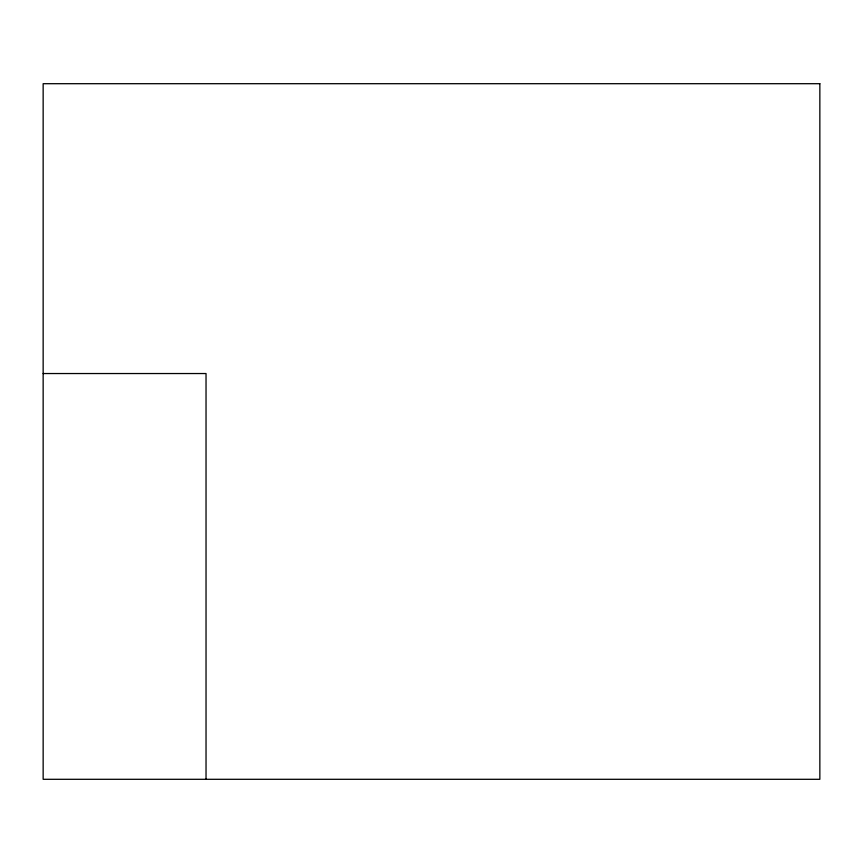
<?xml version="1.0" encoding="UTF-8"?>
<svg xmlns="http://www.w3.org/2000/svg" width="863" height="863" viewBox="0 0 863 863"><rect width="100%" height="100%" fill="white"/><g stroke="black" fill="none" stroke-linecap="round" stroke-linejoin="round"><path stroke-width="1.29" d="M43.15 373.539L206.03 373.539L206.03 779.3M819.85 83.7L43.15 83.7L43.15 779.3L819.85 779.3L819.85 83.7"/></g></svg>
